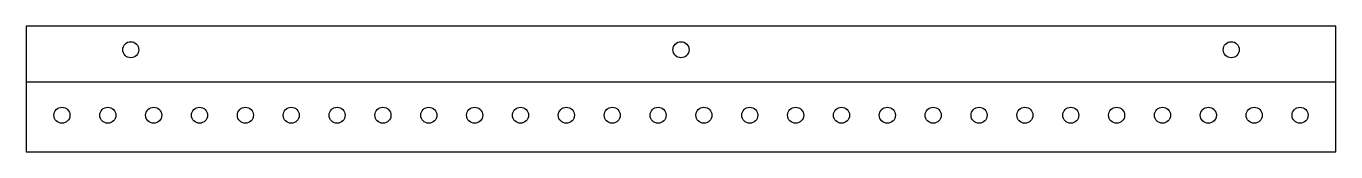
# Model space of a CAD drawing. Header units: millimetres. Extents: x 0 to 714, y -37 to 32.
import ezdxf

# ---------------------------------------------------------------- set-up
doc = ezdxf.new("R2010")
doc.units = ezdxf.units.MM
doc.layers.add('BEND', color=1, linetype='Continuous')
doc.layers.add('CUT', color=7, linetype='Continuous')

msp = doc.modelspace()

# ---------------------------------------------------------------- linework, layer by layer
at = {"layer": 'BEND'}
msp.add_line((0, 1.63), (714, 1.63), dxfattribs=at)
at = {"layer": 'CUT'}
for p, q in [((714, 32), (0, 32)), ((0, 32), (0, -36.73)), ((714, -36.73), (714, 32)), ((0, -36.73), (714, -36.73))]:
    msp.add_line(p, q, dxfattribs=at)
for centre in [(57, 19.12), (357, 19.12), (657, 19.12), (19.5, -16.73), (44.5, -16.73), (69.5, -16.73), (94.5, -16.73), (119.5, -16.73), (144.5, -16.73), (169.5, -16.73), (194.5, -16.73), (219.5, -16.73), (244.5, -16.73), (269.5, -16.73), (294.5, -16.73), (319.5, -16.73), (344.5, -16.73), (369.5, -16.73), (394.5, -16.73), (419.5, -16.73), (444.5, -16.73), (469.5, -16.73), (494.5, -16.73), (519.5, -16.73), (544.5, -16.73), (569.5, -16.73), (594.5, -16.73), (619.5, -16.73), (644.5, -16.73), (669.5, -16.73), (694.5, -16.73)]:
    msp.add_circle(centre, 4.38, dxfattribs=at)

doc.saveas('drawing.dxf')
